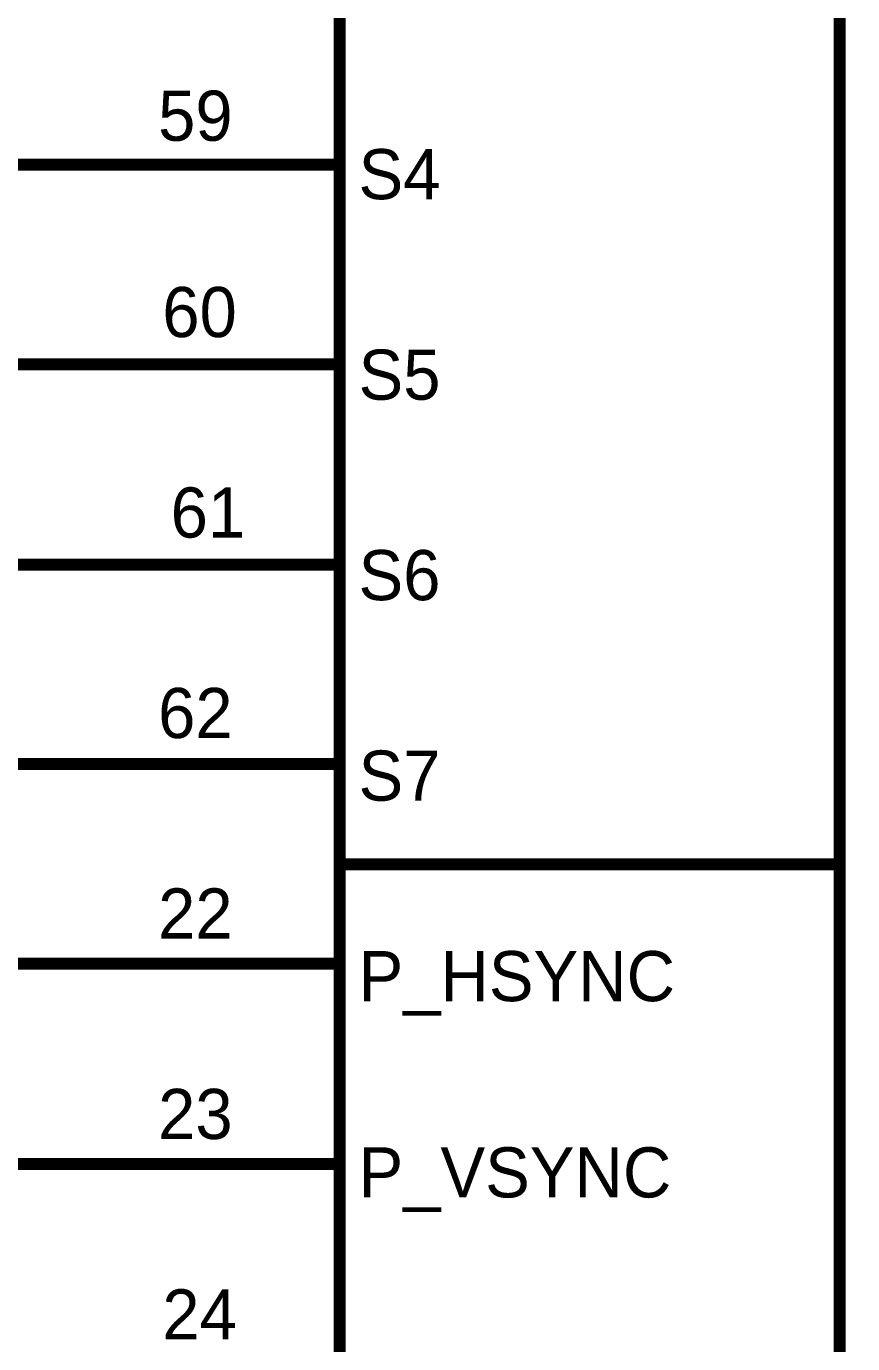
# Model space of a CAD drawing. Header units: inches. Extents: x 0 to 841, y 0 to 594.
# Drawn here: x 617.15 to 637.84, y 387.99 to 420.95 of the extents above; entities that cross this region are included whole.
import ezdxf

# ---------------------------------------------------------------- set-up
doc = ezdxf.new("R2010")
doc.units = ezdxf.units.IN
doc.layers.add('Sheet', color=255, linetype='Continuous')

msp = doc.modelspace()

# ---------------------------------------------------------------- linework, layer by layer
at = {"layer": 'Sheet'}
msp.add_lwpolyline([(625.001, 519.972, 0.3, 0.3, 0), (665.008, 519.972, 0.3, 0.3, 0), (665.008, 344.976, 0.3, 0.3, 0), (625.001, 344.976, 0.3, 0.3, 0), (625.001, 519.972, 0.3, 0.3, 0)], format="xyseb", close=True, dxfattribs=at)
for points in [[(637.518, 519.972, 0.3, 0.3, 0), (637.518, 344.976, 0.3, 0.3, 0)], [(605.011, 417.488, 0.3, 0.3, 0), (620.01, 417.488, 0.3, 0.3, 0), (620.01, 417.488, 0.3, 0.3, 0)], [(625.001, 417.488, 0.3, 0.3, 0), (620.01, 417.488, 0.3, 0.3, 0)], [(620.01, 412.497, 0.3, 0.3, 0), (605.011, 412.497, 0.3, 0.3, 0)], [(625.001, 412.497, 0.3, 0.3, 0), (620.01, 412.497, 0.3, 0.3, 0)], [(605.011, 407.48, 0.3, 0.3, 0), (605.011, 407.48, 0.3, 0.3, 0), (620.01, 407.48, 0.3, 0.3, 0), (620.01, 407.48, 0.3, 0.3, 0)], [(625.001, 407.48, 0.3, 0.3, 0), (620.01, 407.48, 0.3, 0.3, 0)], [(605.011, 402.489, 0.3, 0.3, 0), (620.01, 402.489, 0.3, 0.3, 0), (620.01, 402.489, 0.3, 0.3, 0)], [(625.001, 402.489, 0.3, 0.3, 0), (620.01, 402.489, 0.3, 0.3, 0)], [(625.001, 399.981, 0.3, 0.3, 0), (637.518, 399.981, 0.3, 0.3, 0)], [(620.01, 397.498, 0.3, 0.3, 0), (610.002, 397.498, 0.3, 0.3, 0), (492.517, 397.498, 0.3, 0.3, 0)], [(625.001, 397.498, 0.3, 0.3, 0), (620.01, 397.498, 0.3, 0.3, 0)], [(615.019, 392.481, 0.3, 0.3, 0), (620.01, 392.481, 0.3, 0.3, 0)], [(625.001, 392.481, 0.3, 0.3, 0), (620.01, 392.481, 0.3, 0.3, 0)]]:
    msp.add_lwpolyline(points, format="xyseb", dxfattribs=at)

# ---------------------------------------------------------------- texts
for s, p in [('59', (620.454, 418.089)), ('S4', (625.472, 416.626)), ('60', (620.559, 413.176)), ('S5', (625.472, 411.609)), ('61', (620.768, 408.159)), ('S6', (625.472, 406.592)), ('62', (620.454, 403.142)), ('S7', (625.472, 401.575)), ('22', (620.454, 398.125)), ('P_HSYNC', (625.472, 396.557)), ('23', (620.454, 393.108)), ('P_VSYNC', (625.472, 391.645)), ('24', (620.559, 388.091))]:
    msp.add_text(s, height=1.2543, dxfattribs=at).set_placement(p)

doc.saveas('drawing.dxf')
